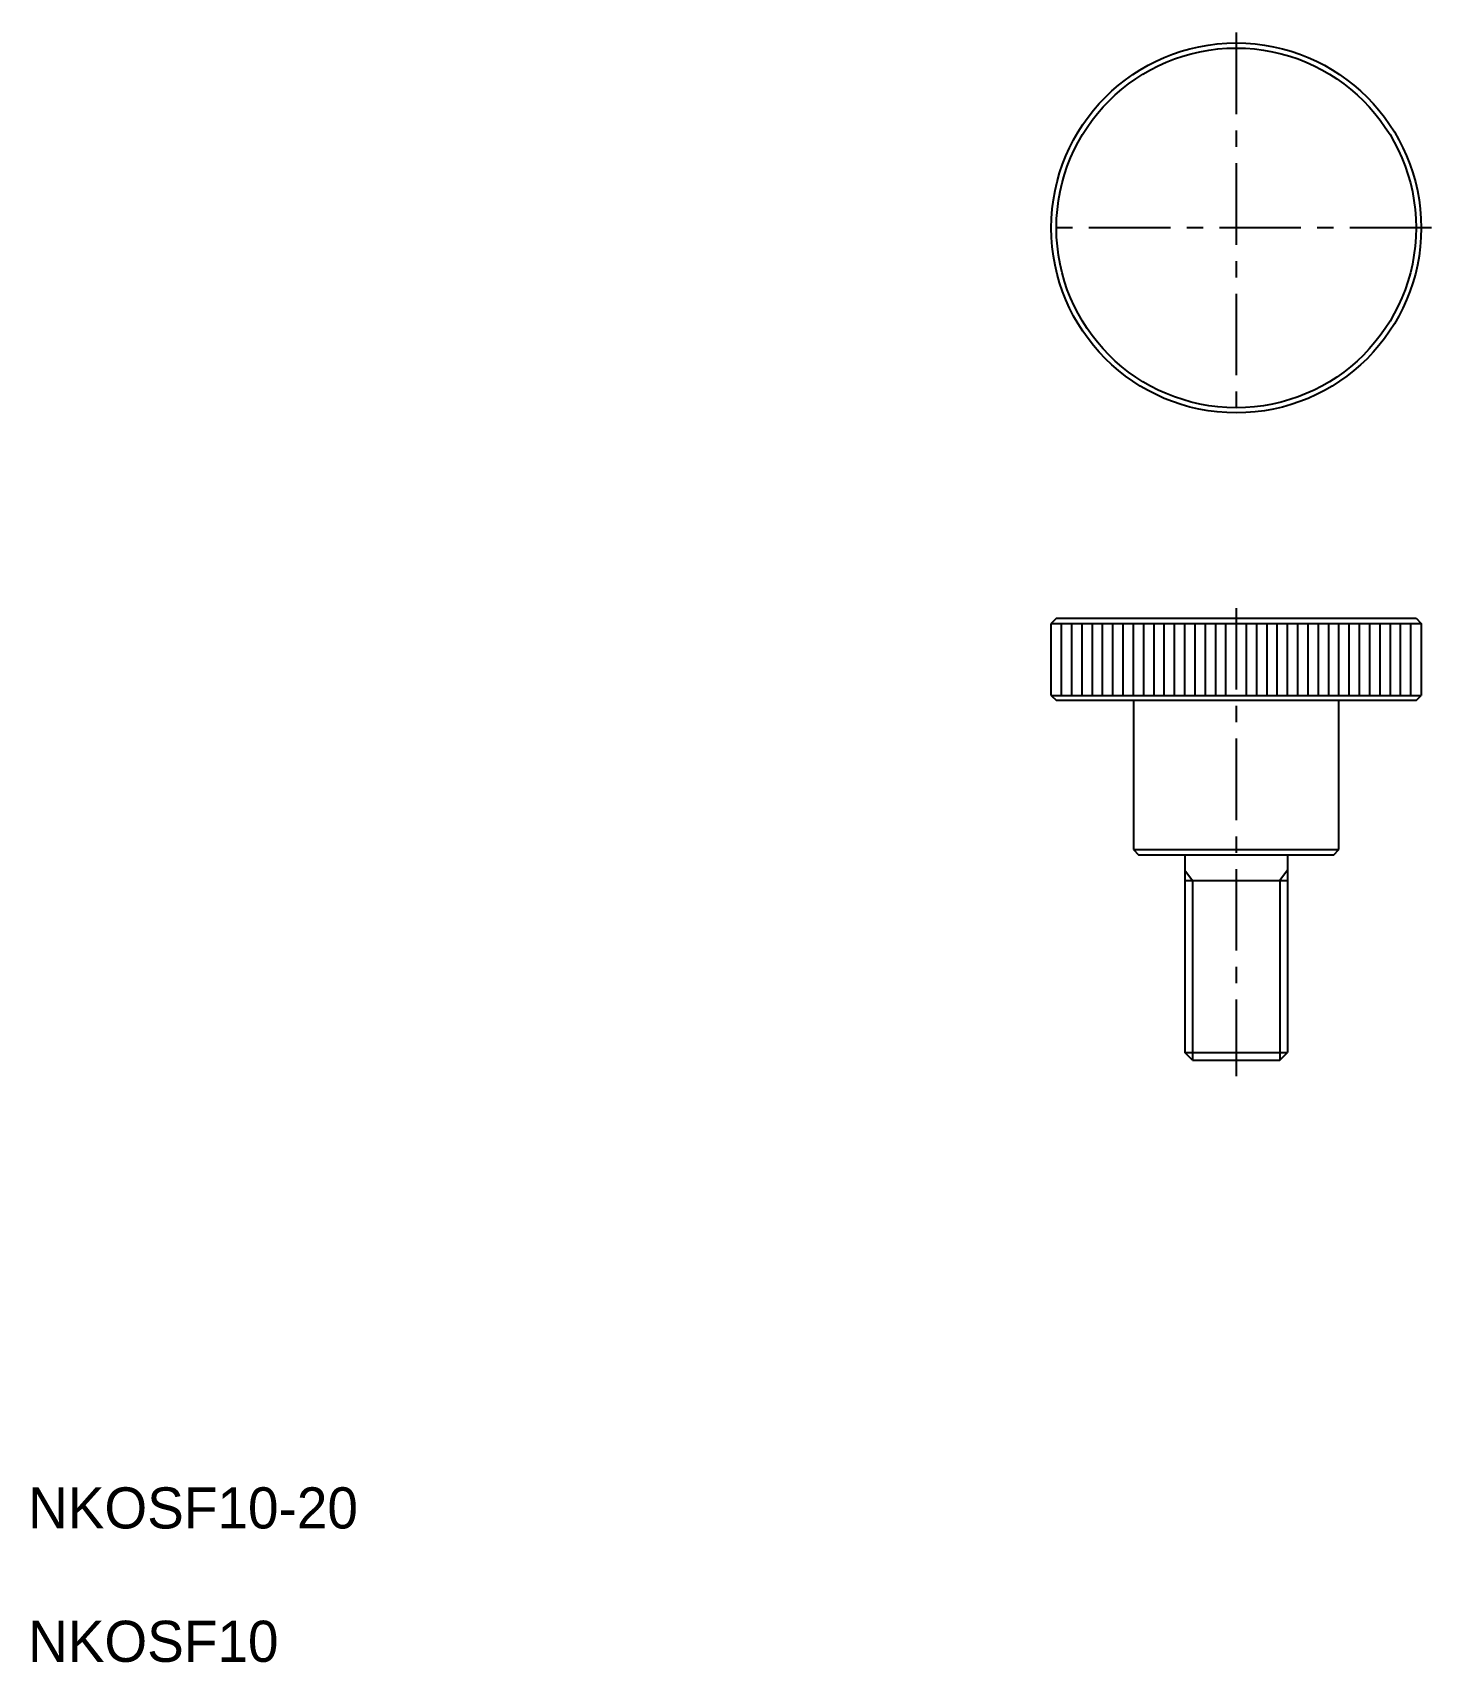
# Model space of a CAD drawing. Extents: x 31 to 167, y 19 to 177.
import ezdxf

# ---------------------------------------------------------------- set-up
doc = ezdxf.new("R2010")
doc.units = 0
doc.header["$LTSCALE"] = 0.25
doc.linetypes.add('CENTER', pattern=[50.8, 31.75, -6.35, 6.35, -6.35])
doc.layers.get('0').update_dxf_attribs({"linetype": 'CONTINUOUS'})
doc.layers.add('CENTER', color=1, linetype='CENTER')

msp = doc.modelspace()

# ---------------------------------------------------------------- linework, layer by layer
at = {"linetype": 'CONTINUOUS'}
for p, q in [((130.53, 120.5), (130.03, 120)), ((130.03, 120), (166.03, 120)), ((130.03, 113), (130.03, 120)), ((130.53, 120.5), (165.53, 120.5)), ((131.03, 113), (131.03, 120)), ((132.03, 113), (132.03, 120)), ((133.03, 113), (133.03, 120)), ((134.03, 113), (134.03, 120)), ((135.03, 113), (135.03, 120)), ((136.03, 113), (136.03, 120)), ((137.03, 113), (137.03, 120)), ((138.03, 113), (138.03, 120)), ((139.03, 113), (139.03, 120)), ((140.03, 113), (140.03, 120)), ((141.03, 113), (141.03, 120)), ((142.03, 113), (142.03, 120)), ((143.03, 113), (143.03, 120)), ((144.03, 113), (144.03, 120)), ((145.03, 113), (145.03, 120)), ((146.03, 113), (146.03, 120)), ((147.03, 113), (147.03, 120)), ((149.03, 113), (149.03, 120)), ((150.03, 113), (150.03, 120)), ((151.03, 113), (151.03, 120)), ((152.03, 113), (152.03, 120)), ((153.03, 113), (153.03, 120)), ((154.03, 113), (154.03, 120)), ((155.03, 113), (155.03, 120)), ((156.03, 113), (156.03, 120)), ((157.03, 113), (157.03, 120)), ((158.03, 113), (158.03, 120)), ((159.03, 113), (159.03, 120)), ((160.03, 113), (160.03, 120)), ((161.03, 113), (161.03, 120)), ((162.03, 113), (162.03, 120)), ((163.03, 113), (163.03, 120)), ((164.03, 113), (164.03, 120)), ((165.03, 113), (165.03, 120)), ((165.53, 120.5), (166.03, 120)), ((166.03, 120), (166.03, 113)), ((130.03, 113), (166.03, 113)), ((130.03, 113), (130.53, 112.5)), ((165.53, 112.5), (166.03, 113)), ((165.53, 112.5), (130.53, 112.5)), ((138.03, 112.5), (138.03, 98)), ((158.03, 98), (158.03, 112.5)), ((138.03, 98), (158.03, 98)), ((138.03, 98), (138.53, 97.5)), ((138.53, 97.5), (157.53, 97.5)), ((143.03, 97.5), (143.03, 78.25)), ((153.03, 97.5), (153.03, 78.25)), ((157.53, 97.5), (158.03, 98)), ((143.03, 95), (153.03, 95)), ((143.03, 95), (153.03, 95)), ((143.03, 78.25), (153.03, 78.25)), ((143.78, 77.5), (143.03, 78.25)), ((152.28, 77.5), (153.03, 78.25)), ((143.78, 77.5), (152.28, 77.5))]:
    msp.add_line(p, q, dxfattribs=at)
at = {"color": 3, "linetype": 'CONTINUOUS'}
for p, q in [((143.03, 96), (143.78, 95)), ((153.03, 96), (152.28, 95)), ((143.78, 95), (143.78, 77.5)), ((152.28, 95), (152.28, 77.5))]:
    msp.add_line(p, q, dxfattribs=at)
for p, q in [((152.65, 95.5), (152.65, 95.5)), ((152.84, 95.75), (152.84, 95.75))]:
    msp.add_line(p, q)
at = {"linetype": 'CONTINUOUS'}
for radius in [18, 17.5]:
    msp.add_circle((148.03, 158.49), radius, dxfattribs=at)
at = {"layer": 'CENTER', "color": 1, "linetype": 'CENTER'}
for p, q in [((148.03, 177.49), (148.03, 139.49)), ((167.03, 158.49), (129.03, 158.49)), ((148.03, 121.5), (148.03, 75.96))]:
    msp.add_line(p, q, dxfattribs=at)

# ---------------------------------------------------------------- texts
for s, p in [('NKOSF10-20', (30.45, 31.94)), ('NKOSF10', (30.45, 18.96))]:
    msp.add_text(s, height=4).set_placement(p)

doc.saveas('drawing.dxf')
